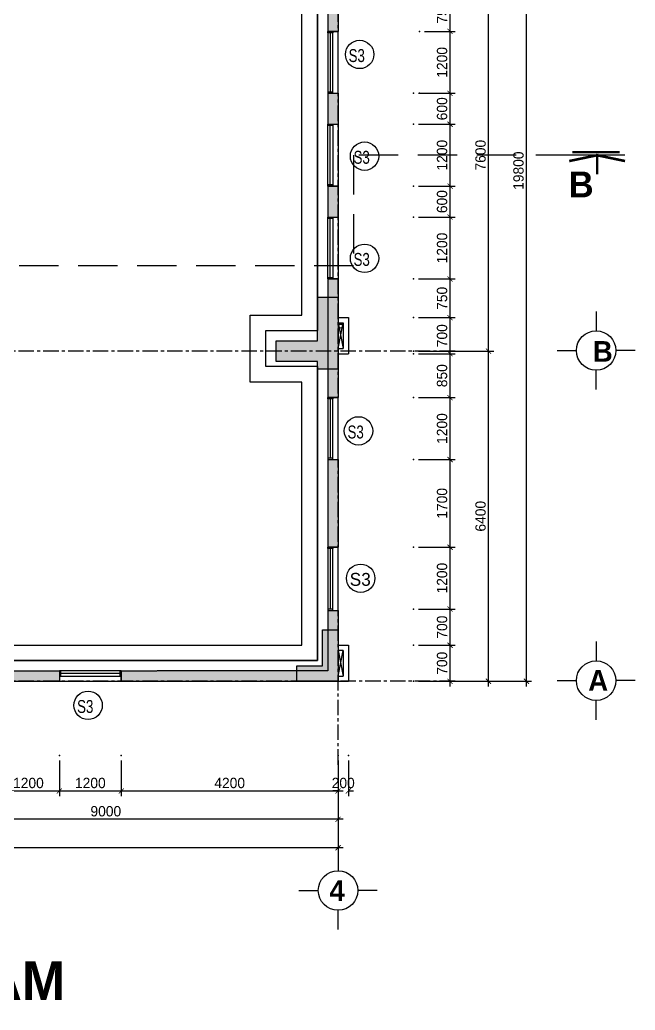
# Model space of a CAD drawing. Header units: inches. Extents: x -844707 to -690155, y -211546 to -175871.
# Drawn here: x -823197 to -811274, y -210769 to -191567 of the extents above; entities that cross this region are included whole.
import ezdxf
from ezdxf.enums import TextEntityAlignment as Align

# ---------------------------------------------------------------- set-up
doc = ezdxf.new("R2010")
doc.units = ezdxf.units.IN
doc.header["$LTSCALE"] = 48
doc.header["$MEASUREMENT"] = 0
doc.linetypes.add('CENTER', pattern=[2, 1.25, -0.25, 0.25, -0.25])
doc.linetypes.add('Hidden4', pattern=[2.3812, 1.5875, -0.7937])
for name, color, linetype in [('DWGSHARE.com-COT-DWGSHARE.com', 2, 'Continuous'), ('DWGSHARE.com-CUA-DWGSHARE.com', 231, 'Continuous'), ('DWGSHARE.com-DIM-DWGSHARE.com', 251, 'Continuous'), ('DWGSHARE.com-LAYER1-DWGSHARE.com', 150, 'Continuous'), ('DWGSHARE.com-NET-DWGSHARE.com', 245, 'Continuous'), ('DWGSHARE.com-text-DWGSHARE.com', 3, 'Continuous'), ('DWGSHARE.com-truc-DWGSHARE.com', 250, 'CENTER'), ('DWGSHARE.com-TUONG-DWGSHARE.com', 7, 'Continuous')]:
    doc.layers.add(name, color=color, linetype=linetype)
doc.layers.add('DWGSHARE.com-DefPoints-DWGSHARE.com', color=7, linetype='Continuous', plot=False)
doc.styles.add('AVO-B', font='')
doc.styles.add('KTEN', font='', dxfattribs={"width": 0.9})
doc.styles.get("Standard").update_dxf_attribs({"font": ''})
doc.styles.add('VNI-AVO', font='')
doc.styles.get('AVO-B').set_extended_font_data('VNI-Avo', bold=True)
doc.styles.get('KTEN').set_extended_font_data('VNI-Helve-Condense')
doc.styles.get('Standard').set_extended_font_data('VNI-Avo')
doc.styles.get('VNI-AVO').set_extended_font_data('VNI-Avo')
doc.dimstyles.new('tl1-100', dxfattribs={"dimtxt": 200, "dimasz": 100, "dimexe": 100, "dimexo": 100, "dimgap": 50, "dimtad": 1, "dimdec": 0, "dimzin": 0, "dimdsep": 46, "dimtxsty": 'VNI-AVO', "dimblk": 'ARCHTICK', "dimcen": 1, "dimdle": 100, "dimclrd": 256, "dimclre": 256, "dimclrt": 2, "dimadec": 0, "dimazin": 0, "dimtfac": 1, "dimtdec": 0, "dimtix": 1, "dimtofl": 0, "dimtmove": 2, "dimatfit": 3, "dimldrblk": 'ARCHTICK', "dimfxl": 1, "dimtolj": 2, "dimtzin": 0, "dimarcsym": 0})

# ---------------------------------------------------------------- blocks, each defined once
blk = doc.blocks.new('_ArchTick')
at = {"color": 0, "linetype": 'ByBlock', "const_width": 0.15}
blk.add_lwpolyline([(-0.5, -0.5), (0.5, 0.5)], dxfattribs=at)
blk = doc.blocks.new('*D33')
at = {"layer": 'DWGSHARE.com-DefPoints-DWGSHARE.com', "color": 0, "transparency": 16777216}
for p in [(-826031, -205829), (-817031, -205829), (-826031, -207067)]:
    blk.add_point(p, dxfattribs=at)
at = {"layer": 'DWGSHARE.com-DIM-DWGSHARE.com', "lineweight": -2, "transparency": 16777216}
for p, q in [((-826031, -205929), (-826031, -207167)), ((-817031, -205929), (-817031, -207167)), ((-816931, -207067), (-826131, -207067))]:
    blk.add_line(p, q, dxfattribs=at)
at = {"layer": 'DWGSHARE.com-DIM-DWGSHARE.com', "lineweight": -2, "transparency": 16777216, "xscale": 100, "yscale": 100, "zscale": 100, "rotation": 180}
blk.add_blockref('_ArchTick', (-826031, -207067), dxfattribs=at)
at = {"layer": 'DWGSHARE.com-DIM-DWGSHARE.com', "lineweight": -2, "transparency": 16777216, "xscale": 100, "yscale": 100, "zscale": 100}
blk.add_blockref('_ArchTick', (-817031, -207067), dxfattribs=at)
at = {"layer": 'DWGSHARE.com-DIM-DWGSHARE.com', "color": 2, "transparency": 16777216, "insert": (-821531, -206913), "char_height": 200, "attachment_point": 5, "style": 'VNI-AVO'}
blk.add_mtext('\\A2;9000', dxfattribs=at)
blk = doc.blocks.new('*D36')
at = {"layer": 'DWGSHARE.com-DefPoints-DWGSHARE.com', "color": 0, "transparency": 16777216}
for p in [(-839031, -205829), (-817031, -205829), (-839031, -207620)]:
    blk.add_point(p, dxfattribs=at)
at = {"layer": 'DWGSHARE.com-DIM-DWGSHARE.com', "lineweight": -2, "transparency": 16777216}
for p, q in [((-839031, -205929), (-839031, -207720)), ((-817031, -205929), (-817031, -207720)), ((-816931, -207620), (-839131, -207620))]:
    blk.add_line(p, q, dxfattribs=at)
at = {"layer": 'DWGSHARE.com-DIM-DWGSHARE.com', "lineweight": -2, "transparency": 16777216, "xscale": 100, "yscale": 100, "zscale": 100, "rotation": 180}
blk.add_blockref('_ArchTick', (-839031, -207620), dxfattribs=at)
at = {"layer": 'DWGSHARE.com-DIM-DWGSHARE.com', "lineweight": -2, "transparency": 16777216, "xscale": 100, "yscale": 100, "zscale": 100}
blk.add_blockref('_ArchTick', (-817031, -207620), dxfattribs=at)
at = {"layer": 'DWGSHARE.com-DIM-DWGSHARE.com', "color": 2, "transparency": 16777216, "insert": (-827731, -207349), "char_height": 200, "attachment_point": 5, "style": 'VNI-AVO'}
blk.add_mtext('\\A2;22000', dxfattribs=at)
blk = doc.blocks.new('*D222')
at = {"layer": 'DWGSHARE.com-DefPoints-DWGSHARE.com', "color": 0, "transparency": 16777216}
for p in [(-815570, -197992), (-814116, -197992), (-815570, -204392)]:
    blk.add_point(p, dxfattribs=at)
at = {"layer": 'DWGSHARE.com-DIM-DWGSHARE.com', "lineweight": -2, "transparency": 16777216}
for p, q in [((-814116, -204492), (-814116, -197892)), ((-815470, -197992), (-814016, -197992)), ((-815470, -204392), (-814016, -204392))]:
    blk.add_line(p, q, dxfattribs=at)
at = {"layer": 'DWGSHARE.com-DIM-DWGSHARE.com', "lineweight": -2, "transparency": 16777216, "xscale": 100, "yscale": 100, "zscale": 100}
for p, rotation in [((-814116, -197992), 90), ((-814116, -204392), 270)]:
    blk.add_blockref('_ArchTick', p, dxfattribs=dict(at, rotation=rotation))
at = {"layer": 'DWGSHARE.com-DIM-DWGSHARE.com', "color": 2, "transparency": 16777216, "insert": (-814269, -201192), "char_height": 200, "attachment_point": 5, "rotation": 90, "style": 'VNI-AVO'}
blk.add_mtext('\\A2;6400', dxfattribs=at)
blk = doc.blocks.new('*D223')
at = {"layer": 'DWGSHARE.com-DefPoints-DWGSHARE.com', "color": 0, "transparency": 16777216}
for p in [(-815455, -190392), (-814116, -190392), (-815455, -197992)]:
    blk.add_point(p, dxfattribs=at)
at = {"layer": 'DWGSHARE.com-DIM-DWGSHARE.com', "lineweight": -2, "transparency": 16777216}
for p, q in [((-815355, -190392), (-814016, -190392)), ((-814116, -198092), (-814116, -190292)), ((-815355, -197992), (-814016, -197992))]:
    blk.add_line(p, q, dxfattribs=at)
at = {"layer": 'DWGSHARE.com-DIM-DWGSHARE.com', "lineweight": -2, "transparency": 16777216, "xscale": 100, "yscale": 100, "zscale": 100}
for p, rotation in [((-814116, -190392), 90), ((-814116, -197992), 270)]:
    blk.add_blockref('_ArchTick', p, dxfattribs=dict(at, rotation=rotation))
at = {"layer": 'DWGSHARE.com-DIM-DWGSHARE.com', "color": 2, "transparency": 16777216, "insert": (-814269, -194192), "char_height": 200, "attachment_point": 5, "rotation": 90, "style": 'VNI-AVO'}
blk.add_mtext('\\A2;7600', dxfattribs=at)
blk = doc.blocks.new('*D225')
at = {"layer": 'DWGSHARE.com-DefPoints-DWGSHARE.com', "color": 0, "transparency": 16777216}
for p in [(-815455, -184592), (-813381, -184592), (-815455, -204392)]:
    blk.add_point(p, dxfattribs=at)
at = {"layer": 'DWGSHARE.com-DIM-DWGSHARE.com', "lineweight": -2, "transparency": 16777216}
for p, q in [((-813381, -204492), (-813381, -184492)), ((-815355, -184592), (-813281, -184592)), ((-815355, -204392), (-813281, -204392))]:
    blk.add_line(p, q, dxfattribs=at)
at = {"layer": 'DWGSHARE.com-DIM-DWGSHARE.com', "lineweight": -2, "transparency": 16777216, "xscale": 100, "yscale": 100, "zscale": 100}
for p, rotation in [((-813381, -184592), 90), ((-813381, -204392), 270)]:
    blk.add_blockref('_ArchTick', p, dxfattribs=dict(at, rotation=rotation))
at = {"layer": 'DWGSHARE.com-DIM-DWGSHARE.com', "color": 2, "transparency": 16777216, "insert": (-813534, -194492), "char_height": 200, "attachment_point": 5, "rotation": 90, "style": 'VNI-AVO'}
blk.add_mtext('\\A2;19800', dxfattribs=at)
blk = doc.blocks.new('*D241')
at = {"layer": 'DWGSHARE.com-DefPoints-DWGSHARE.com', "color": 0, "transparency": 16777216}
for p in [(-815570, -197992), (-814115, -197992), (-815570, -204392)]:
    blk.add_point(p, dxfattribs=at)
at = {"layer": 'DWGSHARE.com-DIM-DWGSHARE.com', "lineweight": -2, "transparency": 16777216}
for p, q in [((-814115, -204492), (-814115, -197892)), ((-815470, -197992), (-814015, -197992)), ((-815470, -204392), (-814015, -204392))]:
    blk.add_line(p, q, dxfattribs=at)
at = {"layer": 'DWGSHARE.com-DIM-DWGSHARE.com', "lineweight": -2, "transparency": 16777216, "xscale": 100, "yscale": 100, "zscale": 100}
for p, rotation in [((-814115, -197992), 90), ((-814115, -204392), 270)]:
    blk.add_blockref('_ArchTick', p, dxfattribs=dict(at, rotation=rotation))
at = {"layer": 'DWGSHARE.com-DIM-DWGSHARE.com', "color": 2, "transparency": 16777216, "insert": (-814269, -201192), "char_height": 200, "attachment_point": 5, "rotation": 90, "style": 'VNI-AVO'}
blk.add_mtext('\\A2;6400', dxfattribs=at)
blk = doc.blocks.new('*D242')
at = {"layer": 'DWGSHARE.com-DefPoints-DWGSHARE.com', "color": 0, "transparency": 16777216}
for p in [(-815455, -190392), (-814115, -190392), (-815455, -197992)]:
    blk.add_point(p, dxfattribs=at)
at = {"layer": 'DWGSHARE.com-DIM-DWGSHARE.com', "lineweight": -2, "transparency": 16777216}
for p, q in [((-815355, -190392), (-814015, -190392)), ((-814115, -198092), (-814115, -190292)), ((-815355, -197992), (-814015, -197992))]:
    blk.add_line(p, q, dxfattribs=at)
at = {"layer": 'DWGSHARE.com-DIM-DWGSHARE.com', "lineweight": -2, "transparency": 16777216, "xscale": 100, "yscale": 100, "zscale": 100}
for p, rotation in [((-814115, -190392), 90), ((-814115, -197992), 270)]:
    blk.add_blockref('_ArchTick', p, dxfattribs=dict(at, rotation=rotation))
at = {"layer": 'DWGSHARE.com-DIM-DWGSHARE.com', "color": 2, "transparency": 16777216, "insert": (-814269, -194192), "char_height": 200, "attachment_point": 5, "rotation": 90, "style": 'VNI-AVO'}
blk.add_mtext('\\A2;7600', dxfattribs=at)
blk = doc.blocks.new('*D254')
at = {"layer": 'DWGSHARE.com-DefPoints-DWGSHARE.com', "color": 0, "transparency": 16777216}
for p in [(-823631, -205829), (-822431, -205829), (-822431, -206518)]:
    blk.add_point(p, dxfattribs=at)
at = {"layer": 'DWGSHARE.com-DIM-DWGSHARE.com', "lineweight": -2, "transparency": 16777216}
for p, q in [((-823631, -205929), (-823631, -206618)), ((-822431, -205929), (-822431, -206618)), ((-823731, -206518), (-822331, -206518))]:
    blk.add_line(p, q, dxfattribs=at)
at = {"layer": 'DWGSHARE.com-DIM-DWGSHARE.com', "lineweight": -2, "transparency": 16777216, "xscale": 100, "yscale": 100, "zscale": 100, "rotation": 180}
blk.add_blockref('_ArchTick', (-823631, -206518), dxfattribs=at)
at = {"layer": 'DWGSHARE.com-DIM-DWGSHARE.com', "lineweight": -2, "transparency": 16777216, "xscale": 100, "yscale": 100, "zscale": 100}
blk.add_blockref('_ArchTick', (-822431, -206518), dxfattribs=at)
at = {"layer": 'DWGSHARE.com-DIM-DWGSHARE.com', "color": 2, "transparency": 16777216, "insert": (-823031, -206365), "char_height": 200, "attachment_point": 5, "style": 'VNI-AVO'}
blk.add_mtext('\\A2;1200', dxfattribs=at)
blk = doc.blocks.new('*D255')
at = {"layer": 'DWGSHARE.com-DefPoints-DWGSHARE.com', "color": 0, "transparency": 16777216}
for p in [(-822431, -205829), (-821231, -205829), (-821231, -206518)]:
    blk.add_point(p, dxfattribs=at)
at = {"layer": 'DWGSHARE.com-DIM-DWGSHARE.com', "lineweight": -2, "transparency": 16777216}
for p, q in [((-822431, -205929), (-822431, -206618)), ((-821231, -205929), (-821231, -206618)), ((-822531, -206518), (-821131, -206518))]:
    blk.add_line(p, q, dxfattribs=at)
at = {"layer": 'DWGSHARE.com-DIM-DWGSHARE.com', "lineweight": -2, "transparency": 16777216, "xscale": 100, "yscale": 100, "zscale": 100, "rotation": 180}
blk.add_blockref('_ArchTick', (-822431, -206518), dxfattribs=at)
at = {"layer": 'DWGSHARE.com-DIM-DWGSHARE.com', "lineweight": -2, "transparency": 16777216, "xscale": 100, "yscale": 100, "zscale": 100}
blk.add_blockref('_ArchTick', (-821231, -206518), dxfattribs=at)
at = {"layer": 'DWGSHARE.com-DIM-DWGSHARE.com', "color": 2, "transparency": 16777216, "insert": (-821831, -206365), "char_height": 200, "attachment_point": 5, "style": 'VNI-AVO'}
blk.add_mtext('\\A2;1200', dxfattribs=at)
blk = doc.blocks.new('*D256')
at = {"layer": 'DWGSHARE.com-DefPoints-DWGSHARE.com', "color": 0, "transparency": 16777216}
for p in [(-821231, -205829), (-817031, -205829), (-817031, -206518)]:
    blk.add_point(p, dxfattribs=at)
at = {"layer": 'DWGSHARE.com-DIM-DWGSHARE.com', "lineweight": -2, "transparency": 16777216}
for p, q in [((-821231, -205929), (-821231, -206618)), ((-817031, -205929), (-817031, -206618)), ((-821331, -206518), (-816931, -206518))]:
    blk.add_line(p, q, dxfattribs=at)
at = {"layer": 'DWGSHARE.com-DIM-DWGSHARE.com', "lineweight": -2, "transparency": 16777216, "xscale": 100, "yscale": 100, "zscale": 100, "rotation": 180}
blk.add_blockref('_ArchTick', (-821231, -206518), dxfattribs=at)
at = {"layer": 'DWGSHARE.com-DIM-DWGSHARE.com', "lineweight": -2, "transparency": 16777216, "xscale": 100, "yscale": 100, "zscale": 100}
blk.add_blockref('_ArchTick', (-817031, -206518), dxfattribs=at)
at = {"layer": 'DWGSHARE.com-DIM-DWGSHARE.com', "color": 2, "transparency": 16777216, "insert": (-819131, -206365), "char_height": 200, "attachment_point": 5, "style": 'VNI-AVO'}
blk.add_mtext('\\A2;4200', dxfattribs=at)
blk = doc.blocks.new('*D274')
at = {"layer": 'DWGSHARE.com-DefPoints-DWGSHARE.com', "color": 0, "transparency": 16777216}
for p in [(-817031, -205829), (-816831, -205829), (-817031, -206518)]:
    blk.add_point(p, dxfattribs=at)
at = {"layer": 'DWGSHARE.com-DIM-DWGSHARE.com', "lineweight": -2, "transparency": 16777216}
for p, q in [((-817031, -205929), (-817031, -206618)), ((-816831, -205929), (-816831, -206618)), ((-817031, -206518), (-817131, -206518)), ((-816831, -206518), (-816731, -206518))]:
    blk.add_line(p, q, dxfattribs=at)
at = {"layer": 'DWGSHARE.com-DIM-DWGSHARE.com', "lineweight": -2, "transparency": 16777216, "xscale": 100, "yscale": 100, "zscale": 100}
blk.add_blockref('_ArchTick', (-817031, -206518), dxfattribs=at)
at = {"layer": 'DWGSHARE.com-DIM-DWGSHARE.com', "lineweight": -2, "transparency": 16777216, "xscale": 100, "yscale": 100, "zscale": 100, "rotation": 180}
blk.add_blockref('_ArchTick', (-816831, -206518), dxfattribs=at)
at = {"layer": 'DWGSHARE.com-DIM-DWGSHARE.com', "color": 2, "transparency": 16777216, "insert": (-816931, -206365), "char_height": 200, "attachment_point": 5, "style": 'VNI-AVO'}
blk.add_mtext('\\A2;200', dxfattribs=at)
blk = doc.blocks.new('*D275')
at = {"layer": 'DWGSHARE.com-DefPoints-DWGSHARE.com', "color": 0, "transparency": 16777216}
for p in [(-815570, -203692), (-814861, -203692), (-815570, -204392)]:
    blk.add_point(p, dxfattribs=at)
at = {"layer": 'DWGSHARE.com-DIM-DWGSHARE.com', "lineweight": -2, "transparency": 16777216}
for p, q in [((-815470, -203692), (-814761, -203692)), ((-814861, -204492), (-814861, -203592)), ((-815470, -204392), (-814761, -204392))]:
    blk.add_line(p, q, dxfattribs=at)
at = {"layer": 'DWGSHARE.com-DIM-DWGSHARE.com', "lineweight": -2, "transparency": 16777216, "xscale": 100, "yscale": 100, "zscale": 100}
for p, rotation in [((-814861, -203692), 90), ((-814861, -204392), 270)]:
    blk.add_blockref('_ArchTick', p, dxfattribs=dict(at, rotation=rotation))
at = {"layer": 'DWGSHARE.com-DIM-DWGSHARE.com', "color": 2, "transparency": 16777216, "insert": (-815015, -204042), "char_height": 200, "attachment_point": 5, "rotation": 90, "style": 'VNI-AVO'}
blk.add_mtext('\\A2;700', dxfattribs=at)
blk = doc.blocks.new('*D276')
at = {"layer": 'DWGSHARE.com-DefPoints-DWGSHARE.com', "color": 0, "transparency": 16777216}
for p in [(-815570, -201792), (-814861, -201792), (-815570, -202992)]:
    blk.add_point(p, dxfattribs=at)
at = {"layer": 'DWGSHARE.com-DIM-DWGSHARE.com', "lineweight": -2, "transparency": 16777216}
for p, q in [((-815470, -201792), (-814761, -201792)), ((-814861, -203092), (-814861, -201692)), ((-815470, -202992), (-814761, -202992))]:
    blk.add_line(p, q, dxfattribs=at)
at = {"layer": 'DWGSHARE.com-DIM-DWGSHARE.com', "lineweight": -2, "transparency": 16777216, "xscale": 100, "yscale": 100, "zscale": 100}
for p, rotation in [((-814861, -201792), 90), ((-814861, -202992), 270)]:
    blk.add_blockref('_ArchTick', p, dxfattribs=dict(at, rotation=rotation))
at = {"layer": 'DWGSHARE.com-DIM-DWGSHARE.com', "color": 2, "transparency": 16777216, "insert": (-815015, -202392), "char_height": 200, "attachment_point": 5, "rotation": 90, "style": 'VNI-AVO'}
blk.add_mtext('\\A2;1200', dxfattribs=at)
blk = doc.blocks.new('*D277')
at = {"layer": 'DWGSHARE.com-DefPoints-DWGSHARE.com', "color": 0, "transparency": 16777216}
for p in [(-815570, -200092), (-814861, -200092), (-815570, -201792)]:
    blk.add_point(p, dxfattribs=at)
at = {"layer": 'DWGSHARE.com-DIM-DWGSHARE.com', "lineweight": -2, "transparency": 16777216}
for p, q in [((-814861, -201892), (-814861, -199992)), ((-815470, -200092), (-814761, -200092)), ((-815470, -201792), (-814761, -201792))]:
    blk.add_line(p, q, dxfattribs=at)
at = {"layer": 'DWGSHARE.com-DIM-DWGSHARE.com', "lineweight": -2, "transparency": 16777216, "xscale": 100, "yscale": 100, "zscale": 100}
for p, rotation in [((-814861, -200092), 90), ((-814861, -201792), 270)]:
    blk.add_blockref('_ArchTick', p, dxfattribs=dict(at, rotation=rotation))
at = {"layer": 'DWGSHARE.com-DIM-DWGSHARE.com', "color": 2, "transparency": 16777216, "insert": (-815015, -200942), "char_height": 200, "attachment_point": 5, "rotation": 90, "style": 'VNI-AVO'}
blk.add_mtext('\\A2;1700', dxfattribs=at)
blk = doc.blocks.new('*D278')
at = {"layer": 'DWGSHARE.com-DefPoints-DWGSHARE.com', "color": 0, "transparency": 16777216}
for p in [(-815570, -198892), (-814861, -198892), (-815570, -200092)]:
    blk.add_point(p, dxfattribs=at)
at = {"layer": 'DWGSHARE.com-DIM-DWGSHARE.com', "lineweight": -2, "transparency": 16777216}
for p, q in [((-815470, -198892), (-814761, -198892)), ((-814861, -200192), (-814861, -198792)), ((-815470, -200092), (-814761, -200092))]:
    blk.add_line(p, q, dxfattribs=at)
at = {"layer": 'DWGSHARE.com-DIM-DWGSHARE.com', "lineweight": -2, "transparency": 16777216, "xscale": 100, "yscale": 100, "zscale": 100}
for p, rotation in [((-814861, -198892), 90), ((-814861, -200092), 270)]:
    blk.add_blockref('_ArchTick', p, dxfattribs=dict(at, rotation=rotation))
at = {"layer": 'DWGSHARE.com-DIM-DWGSHARE.com', "color": 2, "transparency": 16777216, "insert": (-815015, -199492), "char_height": 200, "attachment_point": 5, "rotation": 90, "style": 'VNI-AVO'}
blk.add_mtext('\\A2;1200', dxfattribs=at)
blk = doc.blocks.new('*D279')
at = {"layer": 'DWGSHARE.com-DefPoints-DWGSHARE.com', "color": 0, "transparency": 16777216}
for p in [(-815570, -198042), (-814861, -198042), (-815570, -198892)]:
    blk.add_point(p, dxfattribs=at)
at = {"layer": 'DWGSHARE.com-DIM-DWGSHARE.com', "lineweight": -2, "transparency": 16777216}
for p, q in [((-814861, -198992), (-814861, -197942)), ((-815470, -198042), (-814761, -198042)), ((-815470, -198892), (-814761, -198892))]:
    blk.add_line(p, q, dxfattribs=at)
at = {"layer": 'DWGSHARE.com-DIM-DWGSHARE.com', "lineweight": -2, "transparency": 16777216, "xscale": 100, "yscale": 100, "zscale": 100}
for p, rotation in [((-814861, -198042), 90), ((-814861, -198892), 270)]:
    blk.add_blockref('_ArchTick', p, dxfattribs=dict(at, rotation=rotation))
at = {"layer": 'DWGSHARE.com-DIM-DWGSHARE.com', "color": 2, "transparency": 16777216, "insert": (-815015, -198467), "char_height": 200, "attachment_point": 5, "rotation": 90, "style": 'VNI-AVO'}
blk.add_mtext('\\A2;850', dxfattribs=at)
blk = doc.blocks.new('*D280')
at = {"layer": 'DWGSHARE.com-DefPoints-DWGSHARE.com', "color": 0, "transparency": 16777216}
for p in [(-815570, -196592), (-814861, -196592), (-815570, -197342)]:
    blk.add_point(p, dxfattribs=at)
at = {"layer": 'DWGSHARE.com-DIM-DWGSHARE.com', "lineweight": -2, "transparency": 16777216}
for p, q in [((-815470, -196592), (-814761, -196592)), ((-814861, -197442), (-814861, -196492)), ((-815470, -197342), (-814761, -197342))]:
    blk.add_line(p, q, dxfattribs=at)
at = {"layer": 'DWGSHARE.com-DIM-DWGSHARE.com', "lineweight": -2, "transparency": 16777216, "xscale": 100, "yscale": 100, "zscale": 100}
for p, rotation in [((-814861, -196592), 90), ((-814861, -197342), 270)]:
    blk.add_blockref('_ArchTick', p, dxfattribs=dict(at, rotation=rotation))
at = {"layer": 'DWGSHARE.com-DIM-DWGSHARE.com', "color": 2, "transparency": 16777216, "insert": (-815015, -196967), "char_height": 200, "attachment_point": 5, "rotation": 90, "style": 'VNI-AVO'}
blk.add_mtext('\\A2;750', dxfattribs=at)
blk = doc.blocks.new('*D281')
at = {"layer": 'DWGSHARE.com-DefPoints-DWGSHARE.com', "color": 0, "transparency": 16777216}
for p in [(-815570, -195392), (-814861, -195392), (-815570, -196592)]:
    blk.add_point(p, dxfattribs=at)
at = {"layer": 'DWGSHARE.com-DIM-DWGSHARE.com', "lineweight": -2, "transparency": 16777216}
for p, q in [((-815470, -195392), (-814761, -195392)), ((-814861, -196692), (-814861, -195292)), ((-815470, -196592), (-814761, -196592))]:
    blk.add_line(p, q, dxfattribs=at)
at = {"layer": 'DWGSHARE.com-DIM-DWGSHARE.com', "lineweight": -2, "transparency": 16777216, "xscale": 100, "yscale": 100, "zscale": 100}
for p, rotation in [((-814861, -195392), 90), ((-814861, -196592), 270)]:
    blk.add_blockref('_ArchTick', p, dxfattribs=dict(at, rotation=rotation))
at = {"layer": 'DWGSHARE.com-DIM-DWGSHARE.com', "color": 2, "transparency": 16777216, "insert": (-815015, -195992), "char_height": 200, "attachment_point": 5, "rotation": 90, "style": 'VNI-AVO'}
blk.add_mtext('\\A2;1200', dxfattribs=at)
blk = doc.blocks.new('*D282')
at = {"layer": 'DWGSHARE.com-DefPoints-DWGSHARE.com', "color": 0, "transparency": 16777216}
for p in [(-815570, -194792), (-814861, -194792), (-815570, -195392)]:
    blk.add_point(p, dxfattribs=at)
at = {"layer": 'DWGSHARE.com-DIM-DWGSHARE.com', "lineweight": -2, "transparency": 16777216}
for p, q in [((-814861, -195492), (-814861, -194692)), ((-815470, -194792), (-814761, -194792)), ((-815470, -195392), (-814761, -195392))]:
    blk.add_line(p, q, dxfattribs=at)
at = {"layer": 'DWGSHARE.com-DIM-DWGSHARE.com', "lineweight": -2, "transparency": 16777216, "xscale": 100, "yscale": 100, "zscale": 100}
for p, rotation in [((-814861, -194792), 90), ((-814861, -195392), 270)]:
    blk.add_blockref('_ArchTick', p, dxfattribs=dict(at, rotation=rotation))
at = {"layer": 'DWGSHARE.com-DIM-DWGSHARE.com', "color": 2, "transparency": 16777216, "insert": (-815015, -195092), "char_height": 200, "attachment_point": 5, "rotation": 90, "style": 'VNI-AVO'}
blk.add_mtext('\\A2;600', dxfattribs=at)
blk = doc.blocks.new('*D283')
at = {"layer": 'DWGSHARE.com-DefPoints-DWGSHARE.com', "color": 0, "transparency": 16777216}
for p in [(-815570, -193592), (-814861, -193592), (-815570, -194792)]:
    blk.add_point(p, dxfattribs=at)
at = {"layer": 'DWGSHARE.com-DIM-DWGSHARE.com', "lineweight": -2, "transparency": 16777216}
for p, q in [((-814861, -194892), (-814861, -193492)), ((-815470, -193592), (-814761, -193592)), ((-815470, -194792), (-814761, -194792))]:
    blk.add_line(p, q, dxfattribs=at)
at = {"layer": 'DWGSHARE.com-DIM-DWGSHARE.com', "lineweight": -2, "transparency": 16777216, "xscale": 100, "yscale": 100, "zscale": 100}
for p, rotation in [((-814861, -193592), 90), ((-814861, -194792), 270)]:
    blk.add_blockref('_ArchTick', p, dxfattribs=dict(at, rotation=rotation))
at = {"layer": 'DWGSHARE.com-DIM-DWGSHARE.com', "color": 2, "transparency": 16777216, "insert": (-815015, -194192), "char_height": 200, "attachment_point": 5, "rotation": 90, "style": 'VNI-AVO'}
blk.add_mtext('\\A2;1200', dxfattribs=at)
blk = doc.blocks.new('*D284')
at = {"layer": 'DWGSHARE.com-DefPoints-DWGSHARE.com', "color": 0, "transparency": 16777216}
for p in [(-815570, -192992), (-814861, -192992), (-815570, -193592)]:
    blk.add_point(p, dxfattribs=at)
at = {"layer": 'DWGSHARE.com-DIM-DWGSHARE.com', "lineweight": -2, "transparency": 16777216}
for p, q in [((-814861, -193692), (-814861, -192892)), ((-815470, -192992), (-814761, -192992)), ((-815470, -193592), (-814761, -193592))]:
    blk.add_line(p, q, dxfattribs=at)
at = {"layer": 'DWGSHARE.com-DIM-DWGSHARE.com', "lineweight": -2, "transparency": 16777216, "xscale": 100, "yscale": 100, "zscale": 100}
for p, rotation in [((-814861, -192992), 90), ((-814861, -193592), 270)]:
    blk.add_blockref('_ArchTick', p, dxfattribs=dict(at, rotation=rotation))
at = {"layer": 'DWGSHARE.com-DIM-DWGSHARE.com', "color": 2, "transparency": 16777216, "insert": (-815015, -193292), "char_height": 200, "attachment_point": 5, "rotation": 90, "style": 'VNI-AVO'}
blk.add_mtext('\\A2;600', dxfattribs=at)
blk = doc.blocks.new('*D285')
at = {"layer": 'DWGSHARE.com-DefPoints-DWGSHARE.com', "color": 0, "transparency": 16777216}
for p in [(-815455, -191792), (-814861, -191792), (-815455, -192992)]:
    blk.add_point(p, dxfattribs=at)
at = {"layer": 'DWGSHARE.com-DIM-DWGSHARE.com', "lineweight": -2, "transparency": 16777216}
for p, q in [((-815355, -191792), (-814761, -191792)), ((-814861, -193092), (-814861, -191692)), ((-815355, -192992), (-814761, -192992))]:
    blk.add_line(p, q, dxfattribs=at)
at = {"layer": 'DWGSHARE.com-DIM-DWGSHARE.com', "lineweight": -2, "transparency": 16777216, "xscale": 100, "yscale": 100, "zscale": 100}
for p, rotation in [((-814861, -191792), 90), ((-814861, -192992), 270)]:
    blk.add_blockref('_ArchTick', p, dxfattribs=dict(at, rotation=rotation))
at = {"layer": 'DWGSHARE.com-DIM-DWGSHARE.com', "color": 2, "transparency": 16777216, "insert": (-815015, -192392), "char_height": 200, "attachment_point": 5, "rotation": 90, "style": 'VNI-AVO'}
blk.add_mtext('\\A2;1200', dxfattribs=at)
blk = doc.blocks.new('*D286')
at = {"layer": 'DWGSHARE.com-DefPoints-DWGSHARE.com', "color": 0, "transparency": 16777216}
for p in [(-815455, -191042), (-814861, -191042), (-815455, -191792)]:
    blk.add_point(p, dxfattribs=at)
at = {"layer": 'DWGSHARE.com-DIM-DWGSHARE.com', "lineweight": -2, "transparency": 16777216}
for p, q in [((-815355, -191042), (-814761, -191042)), ((-814861, -191892), (-814861, -190942)), ((-815355, -191792), (-814761, -191792))]:
    blk.add_line(p, q, dxfattribs=at)
at = {"layer": 'DWGSHARE.com-DIM-DWGSHARE.com', "lineweight": -2, "transparency": 16777216, "xscale": 100, "yscale": 100, "zscale": 100}
for p, rotation in [((-814861, -191042), 90), ((-814861, -191792), 270)]:
    blk.add_blockref('_ArchTick', p, dxfattribs=dict(at, rotation=rotation))
at = {"layer": 'DWGSHARE.com-DIM-DWGSHARE.com', "color": 2, "transparency": 16777216, "insert": (-815015, -191417), "char_height": 200, "attachment_point": 5, "rotation": 90, "style": 'VNI-AVO'}
blk.add_mtext('\\A2;750', dxfattribs=at)
blk = doc.blocks.new('*D290')
at = {"layer": 'DWGSHARE.com-DefPoints-DWGSHARE.com', "color": 0, "transparency": 16777216}
for p in [(-815570, -202992), (-814861, -202992), (-815570, -203692)]:
    blk.add_point(p, dxfattribs=at)
at = {"layer": 'DWGSHARE.com-DIM-DWGSHARE.com', "lineweight": -2, "transparency": 16777216}
for p, q in [((-814861, -203792), (-814861, -202892)), ((-815470, -202992), (-814761, -202992)), ((-815470, -203692), (-814761, -203692))]:
    blk.add_line(p, q, dxfattribs=at)
at = {"layer": 'DWGSHARE.com-DIM-DWGSHARE.com', "lineweight": -2, "transparency": 16777216, "xscale": 100, "yscale": 100, "zscale": 100}
for p, rotation in [((-814861, -202992), 90), ((-814861, -203692), 270)]:
    blk.add_blockref('_ArchTick', p, dxfattribs=dict(at, rotation=rotation))
at = {"layer": 'DWGSHARE.com-DIM-DWGSHARE.com', "color": 2, "transparency": 16777216, "insert": (-815015, -203342), "char_height": 200, "attachment_point": 5, "rotation": 90, "style": 'VNI-AVO'}
blk.add_mtext('\\A2;700', dxfattribs=at)
blk = doc.blocks.new('*D291')
at = {"layer": 'DWGSHARE.com-DefPoints-DWGSHARE.com', "color": 0, "transparency": 16777216}
for p in [(-815570, -197342), (-814861, -197342), (-815570, -198042)]:
    blk.add_point(p, dxfattribs=at)
at = {"layer": 'DWGSHARE.com-DIM-DWGSHARE.com', "lineweight": -2, "transparency": 16777216}
for p, q in [((-815470, -197342), (-814761, -197342)), ((-814861, -198142), (-814861, -197242)), ((-815470, -198042), (-814761, -198042))]:
    blk.add_line(p, q, dxfattribs=at)
at = {"layer": 'DWGSHARE.com-DIM-DWGSHARE.com', "lineweight": -2, "transparency": 16777216, "xscale": 100, "yscale": 100, "zscale": 100}
for p, rotation in [((-814861, -197342), 90), ((-814861, -198042), 270)]:
    blk.add_blockref('_ArchTick', p, dxfattribs=dict(at, rotation=rotation))
at = {"layer": 'DWGSHARE.com-DIM-DWGSHARE.com', "color": 2, "transparency": 16777216, "insert": (-815015, -197692), "char_height": 200, "attachment_point": 5, "rotation": 90, "style": 'VNI-AVO'}
blk.add_mtext('\\A2;700', dxfattribs=at)

msp = doc.modelspace()

# ---------------------------------------------------------------- hatches: boundary and pattern name
at = {"layer": 'DWGSHARE.com-COT-DWGSHARE.com'}
for points in [[(-817430.9, -196942), (-817030.9, -196942), (-817030.9, -197792), (-817030.9, -198342), (-817430.9, -198342), (-817430.9, -198192.4), (-818231.1, -198192.4), (-818231.1, -197791.7), (-817430.9, -197791.7)], [(-817831.4, -204391.7), (-817831.4, -204091.7), (-817331.2, -204091.7), (-817331.2, -203392), (-817031.2, -203392), (-817031.2, -204392)]]:
    msp.add_hatch(color=256, dxfattribs=at).paths.add_polyline_path(points)
at = {"layer": 'DWGSHARE.com-DIM-DWGSHARE.com'}
h = msp.add_hatch(color=256, dxfattribs=at)
h.paths.add_polyline_path([(-817031.2, -191442), (-817231.2, -191442), (-817231.2, -191792), (-817130.8, -191792), (-817031.2, -191792)])
h.paths.add_polyline_path([(-817031.2, -192992), (-817230.9, -192992), (-817230.9, -193592), (-817130.8, -193592), (-817031.2, -193592)])
h = msp.add_hatch(color=256, dxfattribs=at)
h.paths.add_polyline_path([(-817031.2, -196592), (-817231.2, -196592), (-817231.2, -196942), (-817031.2, -196942)])
h.paths.add_polyline_path([(-817031.2, -194792), (-817230.9, -194792), (-817230.9, -195392), (-817130.8, -195392), (-817031.2, -195392)])
h = msp.add_hatch(color=256, dxfattribs=at)
h.paths.add_polyline_path([(-817031.2, -200092.1), (-817230.9, -200092.1), (-817230.9, -201792), (-817130.9, -201792), (-817031.2, -201792)])
h.paths.add_polyline_path([(-817031.2, -198342), (-817231.2, -198342), (-817231.2, -198892.1), (-817130.8, -198892.1), (-817031.2, -198892.1)])
for points in [[(-817031.2, -203017), (-817230.9, -203017), (-817231, -203392), (-817031.2, -203392)], [(-817831.4, -204192), (-820538.2, -204192), (-821230.7, -204192), (-821230.7, -204292), (-821230.7, -204392), (-817831.4, -204392)]]:
    msp.add_hatch(color=256, dxfattribs=at).paths.add_polyline_path(points)
h = msp.add_hatch(color=256, dxfattribs=at)
h.paths.add_polyline_path([(-824830.7, -204192), (-825931.1, -204192), (-825931.1, -204392), (-824830.7, -204392)])
h.paths.add_polyline_path([(-822430.7, -204192), (-823630.7, -204192), (-823630.7, -204292), (-823630.7, -204392), (-822430.7, -204392)])

# ---------------------------------------------------------------- linework, layer by layer
at = {"layer": 'DWGSHARE.com-COT-DWGSHARE.com', "const_width": 50}
for points in [[(-812010.7, -194561.9), (-812010.7, -194192.8), (-812551.2, -194305.5)], [(-812010.7, -194561.9), (-812010.7, -194192.8), (-811470.2, -194305.5)]]:
    msp.add_lwpolyline(points, dxfattribs=at)
at = {"layer": 'DWGSHARE.com-COT-DWGSHARE.com'}
for points in [[(-817430.9, -196942), (-817030.9, -196942), (-817030.9, -197792), (-817030.9, -198342), (-817430.9, -198342), (-817430.9, -198192.4), (-818231.1, -198192.4), (-818231.1, -197791.7), (-817430.9, -197791.7)], [(-817831.4, -204391.7), (-817831.4, -204091.7), (-817331.2, -204091.7), (-817331.2, -203392), (-817031.2, -203392), (-817031.2, -204392)]]:
    msp.add_lwpolyline(points, close=True, dxfattribs=at)
at = {"layer": 'DWGSHARE.com-CUA-DWGSHARE.com'}
for centre in [(-816613.7, -192239), (-816517.7, -194210.9), (-816517.7, -196191.2), (-816634.7, -199537.1), (-816592.2, -202394.3), (-821874.3, -204858.7)]:
    msp.add_circle(centre, 275, dxfattribs=at)
at = {"layer": 'DWGSHARE.com-DIM-DWGSHARE.com'}
for p, q in [((-812030.6, -197222.8), (-812030.6, -197596.8)), ((-812787.6, -197979.8), (-812413.6, -197979.8)), ((-811273.6, -197979.8), (-811647.6, -197979.8)), ((-812030.6, -198736.8), (-812030.6, -198362.8)), ((-812030.6, -203622.8), (-812030.6, -203996.8)), ((-812787.6, -204379.8), (-812413.6, -204379.8)), ((-811273.6, -204379.8), (-811647.6, -204379.8)), ((-812030.6, -205136.8), (-812030.6, -204762.8)), ((-817031.2, -207690.9), (-817031.2, -208064.9)), ((-817788.2, -208447.9), (-817414.2, -208447.9)), ((-816274.2, -208447.9), (-816648.2, -208447.9)), ((-817031.2, -209204.9), (-817031.2, -208830.9))]:
    msp.add_line(p, q, dxfattribs=at)
at = {"layer": 'DWGSHARE.com-DIM-DWGSHARE.com', "linetype": 'Hidden4', "ltscale": 10}
msp.add_lwpolyline([(-812439.6, -194192), (-816730.9, -194192), (-816730.9, -196337.9), (-839331.2, -196337.9), (-839331.2, -194192), (-844205.2, -194192.8)], dxfattribs=at)
at = {"layer": 'DWGSHARE.com-DIM-DWGSHARE.com'}
for centre in [(-812030.6, -197979.8), (-812030.6, -204379.8), (-817031.2, -208447.9)]:
    msp.add_circle(centre, 383, dxfattribs=at)
at = {"layer": 'DWGSHARE.com-LAYER1-DWGSHARE.com'}
for points in [[(-838631.2, -190792.4), (-838631.2, -197591.7), (-837631, -197591.7), (-837631, -198292), (-838631.2, -198292), (-838631.2, -203992), (-830281, -203992), (-830281, -203391.9), (-829580.7, -203391.9), (-829580.7, -203992), (-826481.4, -203992), (-826481.4, -203391.9), (-825781.1, -203391.9), (-825781.1, -203992), (-817430.9, -203992), (-817430.9, -198292), (-818431.1, -198292), (-818431.1, -197591.7), (-817430.9, -197591.7), (-817430.9, -190642.2)], [(-838331.2, -191092.4), (-838331.2, -197291.7), (-837331, -197291.7), (-837331, -198592), (-838331.2, -198592), (-838331.2, -203692), (-830581, -203692), (-830581, -203091.9), (-829280.7, -203091.9), (-829280.7, -203692), (-826781.4, -203692), (-826781.4, -203091.9), (-825481.1, -203091.9), (-825481.1, -203692), (-817730.9, -203692), (-817730.9, -198592), (-818731.1, -198592), (-818731.1, -197291.7), (-817730.9, -197291.7), (-817730.9, -190942.2)]]:
    msp.add_lwpolyline(points, dxfattribs=at)
at = {"layer": 'DWGSHARE.com-NET-DWGSHARE.com'}
for p, q in [((-817430.9, -190642.2), (-817430.9, -197591.7)), ((-817180.8, -191817.2), (-817180.8, -192966.9)), ((-817180.8, -194766.9), (-817180.8, -193617.2)), ((-811474.1, -194192), (-813038.8, -194192)), ((-817180.8, -196566.9), (-817180.8, -195417.2)), ((-817031, -197442), (-816931, -197942)), ((-817031, -197942), (-816931, -197442)), ((-817430.9, -198292), (-817430.9, -203992)), ((-817180.8, -198917.3), (-817180.8, -200067)), ((-817180.9, -201817.2), (-817180.9, -202991.9)), ((-817030.8, -203792), (-816930.8, -204292)), ((-817030.8, -204292), (-816930.8, -203792)), ((-817430.9, -203992), (-825781.1, -203992)), ((-821255.8, -204242), (-822405.6, -204242))]:
    msp.add_line(p, q, dxfattribs=at)
for points in [[(-817230.8, -191792), (-817230.8, -192992), (-817030.8, -192992), (-817030.8, -191792)], [(-817230.8, -191792), (-817230.8, -192992), (-817130.8, -192992), (-817130.8, -191792)], [(-817130.8, -191792), (-817130.8, -191817.2), (-817230.8, -191817.2), (-817230.8, -191792)], [(-817130.8, -192992), (-817130.8, -192966.9), (-817230.8, -192966.9), (-817230.8, -192992)], [(-817230.8, -194792), (-817230.8, -193592), (-817030.8, -193592), (-817030.8, -194792)], [(-817230.8, -194792), (-817230.8, -193592), (-817130.8, -193592), (-817130.8, -194792)], [(-817130.8, -193592), (-817130.8, -193617.2), (-817230.8, -193617.2), (-817230.8, -193592)], [(-817130.8, -194792), (-817130.8, -194766.9), (-817230.8, -194766.9), (-817230.8, -194792)], [(-817230.8, -196592), (-817230.8, -195392), (-817030.8, -195392), (-817030.8, -196592)], [(-817230.8, -196592), (-817230.8, -195392), (-817130.8, -195392), (-817130.8, -196592)], [(-817130.8, -195392), (-817130.8, -195417.2), (-817230.8, -195417.2), (-817230.8, -195392)], [(-817130.8, -196592), (-817130.8, -196566.9), (-817230.8, -196566.9), (-817230.8, -196592)], [(-817230.8, -198892.1), (-817230.8, -200092.1), (-817030.8, -200092.1), (-817030.8, -198892.1)], [(-817230.8, -198892.1), (-817230.8, -200092.1), (-817130.8, -200092.1), (-817130.8, -198892.1)], [(-817130.8, -198892.1), (-817130.8, -198917.3), (-817230.8, -198917.3), (-817230.8, -198892.1)], [(-817130.8, -200092.1), (-817130.8, -200067), (-817230.8, -200067), (-817230.8, -200092.1)], [(-817230.9, -201792), (-817230.9, -203017), (-817030.9, -203017), (-817030.9, -201792)], [(-817230.9, -201792), (-817230.9, -203017), (-817130.9, -203017), (-817130.9, -201792)], [(-817130.9, -201792), (-817130.9, -201817.2), (-817230.9, -201817.2), (-817230.9, -201792)], [(-817130.9, -203017), (-817130.9, -202991.9), (-817230.9, -202991.9), (-817230.9, -203017)], [(-821230.7, -204192), (-822430.7, -204192), (-822430.7, -204392), (-821230.7, -204392)], [(-821230.7, -204192), (-822430.7, -204192), (-822430.7, -204292), (-821230.7, -204292)], [(-822430.7, -204292), (-822405.6, -204292), (-822405.6, -204192), (-822430.7, -204192)], [(-821230.7, -204292), (-821255.8, -204292), (-821255.8, -204192), (-821230.7, -204192)]]:
    msp.add_lwpolyline(points, close=True, dxfattribs=at)
at = {"layer": 'DWGSHARE.com-NET-DWGSHARE.com', "const_width": 50}
msp.add_lwpolyline([(-812493.6, -194132.7), (-811573.1, -194132.7)], dxfattribs=at)
at = {"layer": 'DWGSHARE.com-NET-DWGSHARE.com'}
msp.add_lwpolyline([(-817430.9, -198292), (-818431.1, -198292), (-818431.1, -197591.7), (-817430.9, -197591.7)], dxfattribs=at)
msp.add_lwpolyline([(-817430.9, -198292), (-818431.1, -198292), (-818431.1, -197591.7), (-817430.9, -197591.7)], dxfattribs=at)
msp.add_circle((-816981.5, -197504.7), 38.3, dxfattribs=at)
at = {"layer": 'DWGSHARE.com-truc-DWGSHARE.com', "ltscale": 5}
for p, q in [((-817031.2, -206009.5), (-817031.2, -183119.9)), ((-814763.4, -197992), (-841191.1, -197992)), ((-814763.4, -204392), (-841191.1, -204392)), ((-814763.4, -204392), (-841191.1, -204392))]:
    msp.add_line(p, q, dxfattribs=at)
at = {"layer": 'DWGSHARE.com-TUONG-DWGSHARE.com'}
for p, q in [((-817231.2, -189492), (-817231.2, -191792)), ((-817031.2, -189492), (-817031.2, -191792)), ((-817230.8, -191792), (-817030.8, -191792)), ((-817230.9, -192992), (-817230.9, -193592)), ((-817230.8, -192992), (-817030.8, -192992)), ((-817030.9, -192992), (-817030.9, -193592)), ((-817230.8, -193592), (-817030.8, -193592)), ((-817230.9, -194792), (-817230.9, -195392)), ((-817230.8, -194792), (-817030.8, -194792)), ((-817030.9, -194792), (-817030.9, -195392)), ((-817230.8, -195392), (-817030.8, -195392)), ((-817231.2, -196592), (-817231.2, -198892.1)), ((-817230.8, -196592), (-817030.8, -196592)), ((-817031.2, -196592), (-817031.2, -198892.1)), ((-817030.9, -197342), (-816830.9, -197342)), ((-816830.9, -197342), (-816830.9, -198042)), ((-817031, -197442), (-816930.9, -197442)), ((-817030.9, -197442), (-817030.9, -197942)), ((-816930.9, -197442), (-816930.9, -197942)), ((-817030.9, -197942), (-816930.9, -197942)), ((-817030.9, -198042), (-816830.9, -198042)), ((-817230.8, -198892.1), (-817030.8, -198892.1)), ((-817230.9, -200092.1), (-817230.9, -201792)), ((-817230.8, -200092.1), (-817030.8, -200092.1)), ((-817030.9, -200092.1), (-817030.9, -201792)), ((-817230.9, -201792), (-817030.9, -201792)), ((-817230.9, -203017), (-817231.2, -204192)), ((-817230.9, -203017), (-817030.9, -203017)), ((-817030.9, -203017), (-817031.2, -204392)), ((-817030.8, -203692), (-816830.8, -203692)), ((-816830.8, -203692), (-816830.8, -204392)), ((-816930.8, -203792), (-817030.8, -203792)), ((-816930.8, -203792), (-816930.8, -204292)), ((-823630.7, -204192), (-822430.7, -204192)), ((-822430.7, -204192), (-822430.7, -204392)), ((-821230.7, -204192), (-821230.7, -204392)), ((-821230.7, -204192), (-820540.7, -204192)), ((-817231.2, -204192), (-820538.2, -204192)), ((-817030.9, -204292), (-816930.8, -204292)), ((-823630.7, -204392), (-822430.7, -204392)), ((-821230.7, -204392), (-817031.2, -204392)), ((-817030.9, -204392), (-816830.8, -204392))]:
    msp.add_line(p, q, dxfattribs=at)

# ---------------------------------------------------------------- texts
at = {"layer": 'DWGSHARE.com-CUA-DWGSHARE.com', "style": 'KTEN', "width": 0.9}
for p in [(-816826.9, -192385.7), (-816730.9, -194357.6), (-816730.9, -196337.9), (-816847.9, -199683.8), (-822087.5, -205005.4)]:
    msp.add_text('S3', height=250, dxfattribs=at).set_placement(p)
at = {"layer": 'DWGSHARE.com-CUA-DWGSHARE.com'}
msp.add_text('S3', height=250, dxfattribs=at).set_placement((-816805.4, -202541))
at = {"layer": 'DWGSHARE.com-text-DWGSHARE.com', "style": 'AVO-B'}
msp.add_text('B', height=500, dxfattribs=at).set_placement((-812561.8, -195009.1))
at = {"layer": 'DWGSHARE.com-text-DWGSHARE.com', "color": 3, "style": 'AVO-B'}
for s, p in [('B', (-812095.5, -198196.5)), ('A', (-812183.6, -204576)), ('4', (-817197.7, -208648.7))]:
    msp.add_text(s, height=400, dxfattribs=at).set_placement(p)
at = {"layer": 'DWGSHARE.com-text-DWGSHARE.com', "style": 'AVO-B'}
msp.add_text('MAËT BAÈNG TAÀNG HAÀM', height=750, dxfattribs=at).set_placement((-827863.8, -210574.1), align=Align.CENTER)

# ---------------------------------------------------------------- dimensions: what is measured, and where the dimension line sits
at = {"layer": 'DWGSHARE.com-DIM-DWGSHARE.com'}
for base, p1, p2, angle, picture, middle in [((-813380.7, -184591.8), (-815454.9, -204392), (-815454.9, -184591.8), 270, '*D225', (-813534.2, -194491.9)), ((-814861, -191042), (-815454.9, -191792), (-815454.9, -191042), 90, '*D286', (-815014.5, -191417)), ((-814861, -191792), (-815454.9, -192992), (-815454.9, -191792), 90, '*D285', (-815014.5, -192392)), ((-814861, -192992), (-815569.8, -193592), (-815569.8, -192992), 90, '*D284', (-815014.5, -193292)), ((-814861, -193592), (-815569.8, -194792), (-815569.8, -193592), 90, '*D283', (-815014.5, -194192)), ((-814861, -194792), (-815569.8, -195392), (-815569.8, -194792), 90, '*D282', (-815014.5, -195092)), ((-814861, -195392), (-815569.8, -196592), (-815569.8, -195392), 90, '*D281', (-815014.5, -195992)), ((-814861, -196592), (-815569.8, -197342), (-815569.8, -196592), 90, '*D280', (-815014.5, -196967)), ((-814861, -197342), (-815569.8, -198042), (-815569.8, -197342), 90, '*D291', (-815014.5, -197692)), ((-814115.7, -197992), (-815569.8, -204392), (-815569.8, -197992), 270, '*D222', (-814269.2, -201192)), ((-814115.4, -197992), (-815569.8, -204392), (-815569.8, -197992), 270, '*D241', (-814269, -201192)), ((-814861, -198042), (-815569.8, -198892.1), (-815569.8, -198042), 90, '*D279', (-815014.5, -198467.1)), ((-814861, -198892.1), (-815569.8, -200092.1), (-815569.8, -198892.1), 90, '*D278', (-815014.5, -199492.1)), ((-814861, -200092.1), (-815569.8, -201792), (-815569.8, -200092.1), 90, '*D277', (-815014.5, -200942.1)), ((-814861, -201792), (-815569.8, -202991.9), (-815569.8, -201792), 90, '*D276', (-815014.5, -202392)), ((-814861, -202992), (-815569.8, -203692), (-815569.8, -202992), 90, '*D290', (-815014.5, -203342)), ((-814861, -203692), (-815569.8, -204392), (-815569.8, -203692), 90, '*D275', (-815014.5, -204042)), ((-817031.2, -206518.1), (-816831, -205829.5), (-817031.2, -205829.5), 180, '*D274', (-816931.1, -206364.6))]:
    dim = msp.add_linear_dim(base=base, p1=p1, p2=p2, angle=angle, dimstyle='tl1-100', dxfattribs=at)
    dim.commit()
    dim.dimension.update_dxf_attribs({"geometry": picture, "text_midpoint": middle})
for base, p1, p2, angle, picture, middle in [((-814115.7, -190392), (-815454.9, -197992), (-815454.9, -190392), 270, '*D223', (-814269.2, -194192)), ((-814115.4, -190392), (-815454.9, -197992), (-815454.9, -190392), 270, '*D242', (-814269, -194192)), ((-826031.2, -207066.9), (-817031.4, -205829.5), (-826031.2, -205829.5), 180, '*D33', (-821531.3, -206913.4))]:
    dim = msp.add_linear_dim(base=base, p1=p1, p2=p2, angle=angle, dimstyle='tl1-100', override={"dimtmove": 1}, dxfattribs=at)
    dim.commit()
    dim.dimension.update_dxf_attribs({"geometry": picture, "text_midpoint": middle})
dim = msp.add_linear_dim(base=(-839031.2, -207620.4), p1=(-817031.4, -205829.5), p2=(-839031.2, -205829.5), angle=180, dimstyle='tl1-100', dxfattribs=at)
dim.commit()
dim.dimension.update_dxf_attribs({"geometry": '*D36', "text_midpoint": (-827731.2, -207349.1), "dimtype": 160})
for base, p1, p2, picture, middle in [((-822430.7, -206518.1), (-823630.7, -205829.5), (-822430.7, -205829.5), '*D254', (-823030.7, -206364.6)), ((-821230.7, -206518.1), (-822430.7, -205829.5), (-821230.7, -205829.5), '*D255', (-821830.7, -206364.6)), ((-817031.1848, -206518.0656), (-821230.6861, -205829.4764), (-817031.1848, -205829.4764), '*D256', (-819130.9354, -206364.5521))]:
    dim = msp.add_linear_dim(base=base, p1=p1, p2=p2, dimstyle='tl1-100', dxfattribs=at)
    dim.commit()
    dim.dimension.update_dxf_attribs({"geometry": picture, "text_midpoint": middle})

doc.saveas('drawing.dxf')
